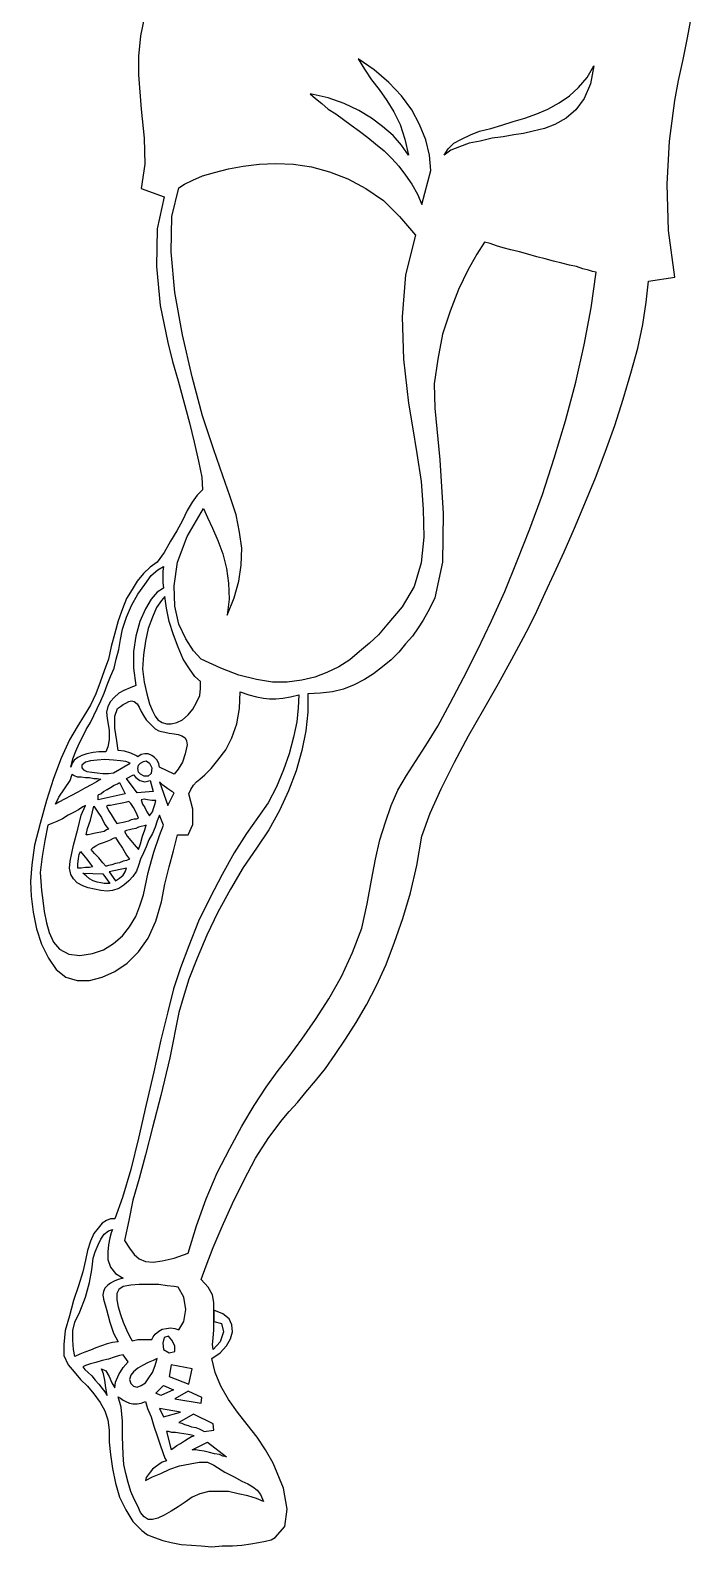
# Model space of a CAD drawing. Header units: millimetres. Extents: x 0 to 626, y 0 to 1796.
# Drawn here: x 54 to 471, y 0 to 956 of the extents above; entities that cross this region are included whole.
import ezdxf

# ---------------------------------------------------------------- set-up
doc = ezdxf.new("R2010")
doc.units = ezdxf.units.MM
doc.header["$MEASUREMENT"] = 0

# ---------------------------------------------------------------- blocks, each defined once
blk = doc.blocks.new('pers39')
for points in [[(1.32, 141.93), (6.15, 140.61), (7.47, 135.34), (5.27, 129.19), (0.88, 124.36), (0.44, 127.43), (0.88, 131.39), (1.32, 136.66), (1.32, 141.93), (1.32, 148.96), (1.32, 153.8), (0.44, 158.63), (-2.2, 163.46), (-6.59, 168.3), (-3.52, 177.09), (0.88, 188.51), (6.59, 201.69), (13.18, 216.19), (20.21, 230.69), (27.68, 244.76), (36.03, 257.94), (44.38, 268.92), (48.78, 274.2), (54.05, 279.91), (59.32, 286.5), (65.47, 293.53), (71.62, 301.44), (77.78, 310.23), (84.37, 319.9), (90.96, 330.44), (97.55, 341.43), (103.7, 353.73), (109.85, 366.91), (115.13, 380.97), (120.4, 395.91), (125.23, 412.17), (129.19, 429.31), (132.26, 447.77), (137.54, 462.27), (144.57, 477.65), (152.92, 494.34), (161.71, 511.04), (171.37, 527.74), (180.6, 544), (188.95, 559.38), (196.42, 573), (200.37, 580.47), (204.77, 589.7), (210.04, 601.12), (215.75, 613.43), (221.91, 627.05), (228.5, 641.99), (235.09, 657.37), (241.68, 673.63), (247.83, 689.88), (253.98, 706.58), (259.26, 723.28), (264.09, 739.54), (268.48, 755.36), (271.56, 770.3), (273.76, 784.36), (275.08, 797.54), (291.77, 800.18), (287.82, 829.62), (286.94, 858.62), (288.26, 885.86), (291.77, 911.35), (293.97, 924.09), (297.05, 937.28), (299.68, 950.9), (302.32, 964.52)], [(-42.18, 965.4), (-44.82, 952.22), (-46.14, 939.47), (-46.14, 927.61), (-44.38, 906.08), (-42.62, 887.62), (-42.18, 871.36), (-44.38, 855.98), (-29.88, 850.71), (-34.27, 830.5), (-34.71, 806.77), (-32.52, 782.16), (-27.68, 758.87), (-24.61, 747.01), (-21.09, 734.71), (-17.58, 721.52), (-14.06, 708.34), (-10.99, 696.04), (-8.35, 684.17), (-6.15, 674.07), (-5.71, 666.16), (-9.23, 662.64), (-12.3, 658.25), (-15.38, 652.97), (-18.46, 646.82), (-21.97, 640.23), (-25.93, 633.64), (-29.88, 626.61), (-34.27, 620.46), (-38.67, 617.38), (-43.06, 613.43), (-47.02, 608.59), (-50.09, 603.32), (-53.61, 597.61), (-56.25, 591.02), (-58.88, 583.55), (-61.08, 575.64), (-63.28, 567.29), (-65.03, 559.38), (-67.67, 551.91), (-70.31, 544.88), (-72.94, 537.41), (-76.46, 530.38), (-80.41, 523.79), (-84.81, 516.75), (-89.64, 508.41), (-94.91, 496.98), (-99.75, 484.24), (-104.14, 470.18), (-108.1, 455.68), (-111.61, 442.05), (-113.37, 429.75), (-114.25, 419.2), (-113.81, 409.98), (-112.49, 399.87), (-110.29, 389.32), (-107.22, 379.66), (-102.82, 370.87), (-97.99, 363.84), (-91.84, 359), (-84.81, 356.81), (-76.9, 356.81), (-68.99, 359), (-61.08, 362.52), (-53.17, 367.79), (-46.14, 374.82), (-39.99, 383.61), (-35.15, 394.16), (-31.64, 406.46), (-29.44, 417.45), (-26.8, 428.43), (-24.17, 438.54), (-21.53, 448.64), (-14.94, 448.64), (-11.86, 455.24), (-11.86, 464.9), (-14.5, 474.57), (-13.18, 477.21), (-11.42, 479.84), (-9.67, 482.04), (-7.47, 483.8), (-4.39, 486.43), (-0.44, 490.39), (3.95, 495.66), (8.79, 502.25), (12.74, 509.72), (15.82, 518.51), (17.58, 528.18), (18.02, 538.73), (23.29, 536.97), (28.12, 535.65), (32.52, 534.77), (36.47, 534.33), (40.43, 534.33), (44.82, 534.77), (49.65, 535.65), (54.93, 536.97), (54.49, 528.62), (53.61, 519.83), (51.41, 510.16), (48.78, 499.62), (45.26, 489.51), (40.87, 478.96), (35.59, 468.86), (29, 459.63), (21.97, 449.52), (14.06, 437.22), (6.59, 423.6), (-0.88, 409.1), (-8.35, 394.16), (-14.5, 378.78), (-19.77, 364.72), (-24.17, 351.53), (-27.68, 337.03), (-32.08, 319.46), (-36.47, 299.24), (-41.31, 278.59), (-46.14, 257.5), (-50.97, 237.72), (-56.25, 220.15), (-61.08, 206.53), (-63.72, 206.53), (-66.35, 205.65), (-68.99, 203.89), (-71.62, 200.81), (-74.26, 197.3), (-76.46, 192.46), (-78.22, 186.75), (-79.53, 180.6), (-81.29, 173.13), (-83.93, 164.34), (-87, 155.11), (-89.64, 145.45), (-92.28, 136.22), (-93.16, 127.43), (-93.16, 120.4), (-90.52, 114.69), (-86.57, 110.29), (-82.61, 105.46), (-78.22, 101.07), (-74.26, 96.23), (-70.31, 90.96), (-67.23, 85.69), (-65.47, 79.97), (-64.59, 73.38), (-64.59, 65.91), (-63.72, 58), (-62.4, 49.21), (-60.64, 39.99), (-58, 31.2), (-54.05, 23.29), (-49.65, 15.82), (-43.94, 10.11), (-40.43, 7.47), (-36.03, 5.71), (-30.76, 3.95), (-25.49, 2.64), (-19.33, 1.32), (-12.74, 0.88), (-6.59, 0.44), (0, 0), (6.59, 0.44), (13.18, 0.44), (18.89, 0.88), (24.61, 1.76), (29.44, 2.64), (33.84, 3.52), (37.35, 4.39), (39.99, 5.71), (46.14, 12.74), (47.46, 23.73), (45.26, 36.91), (38.67, 52.73), (33.84, 61.08), (28.56, 68.99), (22.41, 76.9), (16.26, 84.81), (10.55, 92.72), (5.71, 101.07), (2.2, 109.85), (0, 118.64), (5.27, 122.16), (9.23, 126.55), (11.86, 130.95), (13.18, 135.34), (12.74, 139.73), (10.99, 143.69), (7.03, 146.77), (1.32, 148.96), (1.32, 141.93), (1.32, 141.93)], [(137.98, 867.41), (137.1, 877.08), (134.9, 886.74), (130.95, 896.41), (126.11, 905.64), (119.52, 914.43), (111.61, 922.78), (102.38, 930.69), (92.28, 937.72), (96.23, 931.12), (100.63, 924.53), (105.46, 918.38), (110.29, 911.35), (114.69, 904.32), (118.64, 896.41), (121.72, 887.18), (123.92, 877.08), (119.52, 883.23), (114.25, 889.38), (107.66, 895.09), (100.63, 900.37), (92.72, 905.2), (83.49, 909.59), (73.38, 913.11), (61.96, 915.75), (65.47, 912.67), (69.43, 909.59), (73.38, 906.08), (78.22, 903), (83.05, 899.49), (87.88, 895.97), (93.16, 892.02), (98.43, 888.06), (103.26, 884.11), (108.54, 879.71), (113.37, 874.88), (117.76, 870.05), (122.16, 864.33), (126.11, 858.62), (129.63, 852.47), (132.26, 845.88), (137.98, 867.41), (137.98, 867.41)], [(146.33, 877.08), (148.96, 881.03), (152.48, 884.55), (157.31, 887.18), (163.02, 889.82), (168.74, 892.02), (175.77, 893.77), (182.8, 895.97), (189.83, 898.17), (197.3, 900.37), (204.77, 903), (211.8, 906.08), (218.83, 910.03), (225.42, 914.43), (231.13, 919.7), (236.41, 925.85), (240.8, 933.32), (238.6, 921.9), (234.65, 912.67), (229.38, 905.64), (223.22, 900.37), (216.19, 896.41), (209.6, 893.77), (202.57, 892.02), (196.42, 890.7), (190.27, 889.82), (183.68, 888.5), (176.65, 887.62), (169.18, 885.86), (162.14, 884.55), (155.99, 882.35), (150.72, 880.15), (146.33, 877.08), (146.33, 877.08)], [(-20.65, 856.42), (-17.14, 858.62), (-11.86, 861.26), (-5.71, 863.89), (1.76, 866.09), (10.55, 868.29), (19.77, 870.05), (29.88, 871.36), (40.43, 871.8), (51.41, 871.36), (62.84, 869.61), (74.26, 866.53), (85.69, 862.14), (97.11, 855.98), (108.1, 848.51), (118.2, 838.41), (128.31, 826.54), (122.16, 801.5), (119.96, 775.13), (120.84, 748.33), (123.92, 720.64), (126.55, 705.7), (129.19, 689.01), (131.83, 671.43), (133.14, 653.85), (133.58, 636.28), (131.83, 620.02), (127.43, 605.08), (119.96, 592.33), (115.13, 586.62), (110.29, 580.91), (105.02, 574.76), (99.31, 569.48), (93.16, 564.21), (87, 558.94), (79.97, 554.54), (72.5, 551.03), (65.03, 547.95), (56.68, 546.2), (47.46, 544.88), (38.23, 544.88), (28.12, 546.63), (17.14, 549.27), (5.71, 553.67), (-6.59, 559.38), (-11.42, 564.65), (-16.26, 572.12), (-20.65, 581.35), (-23.29, 592.77), (-23.73, 605.52), (-21.53, 620.46), (-15.38, 636.72), (-5.27, 654.29), (-2.64, 648.58), (0.44, 641.99), (3.95, 634.08), (7.03, 625.73), (9.23, 616.5), (10.55, 607.27), (10.99, 597.17), (9.67, 587.06), (14.06, 598.05), (17.14, 608.59), (18.46, 618.7), (18.89, 629.25), (17.58, 639.35), (15.38, 650.34), (11.42, 662.2), (7.03, 674.94), (1.32, 691.2), (-5.71, 712.73), (-12.3, 737.34), (-18.46, 763.71), (-23.29, 790.51), (-25.49, 816), (-25.05, 838.41), (-20.65, 856.42), (-20.65, 856.42)], [(171.81, 822.15), (166.98, 814.68), (161.27, 804.57), (155.55, 792.27), (150.28, 778.65), (145.45, 764.15), (142.37, 748.33), (140.17, 732.95), (140.61, 717.57), (143.69, 685.05), (145.89, 651.22), (145.45, 620.46), (140.61, 598.05), (138.42, 593.65), (136.22, 589.26), (133.14, 583.99), (130.07, 579.15), (126.55, 573.88), (122.16, 569.05), (117.76, 563.77), (112.93, 558.94), (107.66, 554.54), (101.94, 550.15), (96.23, 546.63), (89.64, 543.12), (83.05, 540.48), (76.02, 538.73), (68.55, 537.85), (60.64, 537.41), (60.64, 525.98), (59.32, 514.12), (56.68, 501.81), (53.17, 489.07), (48.34, 476.33), (42.62, 464.02), (36.03, 451.72), (28.12, 440.3), (19.77, 427.99), (11.86, 414.37), (3.95, 399.87), (-3.08, 385.37), (-9.23, 370.87), (-14.5, 357.69), (-18.02, 345.82), (-20.65, 336.59), (-26.37, 308.03), (-32.08, 284.3), (-37.35, 264.09), (-41.74, 246.95), (-45.7, 232.01), (-49.65, 218.39), (-52.29, 205.65), (-54.93, 192.9), (-51.85, 188.07), (-48.78, 184.12), (-45.7, 181.48), (-41.74, 179.72), (-36.91, 179.28), (-31.2, 180.16), (-23.73, 181.92), (-14.94, 184.99), (-9.67, 202.13), (-3.52, 219.27), (3.52, 235.53), (11.42, 250.91), (18.89, 264.97), (26.8, 278.15), (34.27, 289.58), (41.31, 299.24), (48.78, 308.91), (56.68, 319.9), (65.47, 332.2), (73.82, 345.38), (81.73, 359.44), (88.76, 374.38), (94.47, 389.76), (97.99, 405.14), (100.63, 420.08), (103.26, 433.27), (105.9, 445.57), (109.41, 456.55), (112.93, 467.1), (117.32, 476.77), (122.6, 486), (128.31, 494.78), (134.9, 504.89), (142.37, 517.19), (150.28, 531.69), (158.63, 547.51), (167.42, 565.09), (176.21, 583.55), (184.56, 602), (192.46, 621.34), (200.37, 641.55), (208.28, 663.08), (215.75, 685.93), (222.78, 709.66), (229.38, 733.83), (234.65, 757.55), (239.04, 780.84), (242.12, 803.25), (239.92, 803.69), (237.29, 804.57), (233.77, 805.45), (229.82, 806.77), (225.42, 807.65), (220.59, 808.97), (215.31, 810.28), (210.04, 811.6), (204.77, 812.92), (199.06, 814.68), (193.78, 816), (188.51, 817.32), (183.68, 818.63), (179.28, 819.95), (175.33, 821.27), (171.81, 822.15), (171.81, 822.15)], [(-30.32, 617.82), (-30.76, 614.74), (-30.76, 611.67), (-30.76, 607.71), (-30.32, 604.2), (-34.27, 601.56), (-38.23, 597.17), (-41.74, 591.02), (-45.26, 583.11), (-47.9, 573.88), (-49.21, 564.21), (-49.21, 553.67), (-47.9, 542.68), (-51.41, 541.36), (-55.37, 539.6), (-58.44, 537.85), (-61.52, 535.21), (-63.72, 532.57), (-65.47, 529.5), (-66.35, 525.98), (-65.91, 522.03), (-64.59, 514.56), (-64.59, 508.41), (-65.47, 504.01), (-66.79, 500.94), (-71.19, 500.94), (-74.7, 500.5), (-78.66, 499.62), (-81.73, 498.74), (-84.37, 497.42), (-86.57, 495.66), (-87.88, 493.9), (-88.76, 491.27), (-87.44, 496.54), (-85.69, 501.37), (-83.49, 506.21), (-81.29, 510.6), (-79.1, 515), (-76.46, 519.39), (-74.26, 523.79), (-72.06, 528.18), (-69.87, 533.01), (-67.67, 537.85), (-65.91, 543.12), (-63.72, 548.39), (-61.52, 553.67), (-60.2, 559.38), (-58.44, 565.53), (-57.56, 571.68), (-56.25, 578.27), (-53.61, 585.74), (-50.53, 593.21), (-46.58, 600.24), (-42.18, 606.4), (-38.23, 612.11), (-33.84, 615.62), (-30.32, 617.82), (-30.32, 617.82)], [(-29.44, 598.93), (-31.64, 596.29), (-34.71, 591.89), (-37.35, 585.74), (-39.99, 578.71), (-41.74, 570.8), (-43.06, 562.01), (-43.5, 553.23), (-42.62, 544.88), (-40.87, 537.41), (-39.11, 531.26), (-37.35, 526.86), (-35.59, 523.35), (-33.84, 521.15), (-31.2, 519.39), (-28.56, 518.51), (-25.49, 518.51), (-21.97, 519.39), (-18.46, 521.15), (-14.94, 524.22), (-11.86, 527.74), (-9.67, 532.13), (-7.47, 536.53), (-7.03, 540.92), (-7.03, 545.32), (-10.55, 548.39), (-14.06, 553.23), (-18.02, 559.38), (-21.09, 566.85), (-24.17, 574.76), (-26.8, 583.11), (-28.56, 591.46), (-29.44, 598.93), (-29.44, 598.93)], [(-58.88, 501.81), (-59.76, 507.97), (-61.08, 515.88), (-61.08, 523.35), (-59.32, 528.18), (-57.56, 529.5), (-55.81, 530.82), (-54.05, 531.69), (-52.29, 532.57), (-50.53, 533.01), (-48.78, 532.57), (-47.02, 531.26), (-45.7, 529.06), (-44.38, 526.42), (-43.06, 523.79), (-41.31, 521.15), (-39.11, 518.95), (-37.35, 517.19), (-35.59, 515.44), (-33.4, 514.12), (-31.64, 513.68), (-29.44, 513.24), (-26.8, 512.8), (-23.73, 512.36), (-21.09, 511.92), (-18.89, 511.04), (-16.7, 509.72), (-15.82, 507.97), (-15.38, 505.33), (-16.7, 499.62), (-18.46, 494.34), (-21.09, 489.95), (-23.73, 486.87), (-32.96, 491.27), (-33.4, 493.47), (-34.27, 495.66), (-36.03, 497.42), (-37.79, 498.74), (-39.99, 499.62), (-42.18, 499.62), (-44.38, 499.18), (-46.58, 497.86), (-47.9, 498.74), (-50.97, 500.06), (-54.93, 501.37), (-58.88, 501.81), (-58.88, 501.81)], [(-51.41, 493.9), (-54.05, 494.78), (-57.56, 495.22), (-61.96, 495.66), (-67.23, 496.1), (-72.06, 495.66), (-76.46, 495.22), (-79.53, 494.34), (-81.73, 492.59), (-81.73, 490.83), (-80.85, 489.51), (-78.66, 488.63), (-75.58, 488.19), (-72.06, 487.75), (-68.55, 487.31), (-65.03, 487.31), (-61.96, 487.75), (-51.41, 493.9), (-51.41, 493.9)], [(-41.31, 495.22), (-39.11, 493.9), (-37.79, 490.83), (-38.23, 487.31), (-39.99, 485.56), (-42.62, 485.56), (-44.82, 486.87), (-46.14, 488.19), (-46.58, 490.39), (-46.14, 492.59), (-44.82, 493.9), (-43.06, 494.78), (-41.31, 495.22), (-41.31, 495.22)], [(-87.88, 486.87), (-86.57, 486), (-84.81, 485.12), (-82.17, 485.12), (-79.53, 484.68), (-76.9, 484.68), (-74.26, 484.24), (-72.06, 484.24), (-69.87, 483.8), (-72.5, 482.04), (-75.58, 480.28), (-79.97, 478.09), (-84.37, 475.45), (-88.76, 473.25), (-92.72, 471.06), (-96.23, 469.3), (-98.43, 467.98), (-96.23, 472.37), (-92.72, 477.65), (-89.2, 482.92), (-87.88, 486.87), (-87.88, 486.87)], [(-58, 481.6), (-54.49, 474.57), (-71.62, 470.62), (-71.62, 473.69), (-71.19, 474.13), (-69.87, 474.57), (-68.11, 475.89), (-65.91, 477.21), (-63.72, 478.53), (-61.52, 479.84), (-59.32, 480.72), (-58, 481.6), (-58, 481.6)], [(-49.21, 486.43), (-47.9, 484.68), (-45.26, 482.92), (-42.18, 482.04), (-38.67, 482.92), (-36.91, 475.89), (-47.02, 475.01), (-53.61, 484.24), (-49.21, 486.43), (-49.21, 486.43)], [(-32.96, 482.04), (-27.68, 467.1), (-23.73, 475.01), (-25.05, 475.89), (-27.68, 477.65), (-30.76, 479.84), (-32.96, 482.04), (-32.96, 482.04)], [(-52.29, 469.74), (-53.61, 469.3), (-55.37, 468.86), (-57.56, 468.42), (-59.76, 467.98), (-61.96, 467.54), (-63.72, 467.1), (-65.47, 467.1), (-66.35, 466.66), (-65.03, 464.02), (-63.28, 461.39), (-61.52, 458.31), (-59.76, 455.68), (-58, 456.11), (-55.81, 456.55), (-54.05, 456.99), (-52.29, 457.43), (-50.53, 458.31), (-48.78, 458.75), (-47.46, 458.75), (-46.14, 459.19), (-47.46, 462.27), (-49.21, 465.78), (-50.97, 468.42), (-52.29, 469.74), (-52.29, 469.74)], [(-35.15, 470.18), (-37.79, 470.18), (-40.43, 470.62), (-42.62, 471.06), (-44.38, 470.62), (-43.5, 467.98), (-42.18, 465.78), (-40.87, 463.15), (-39.11, 460.51), (-37.35, 463.15), (-36.47, 465.78), (-35.59, 468.42), (-35.15, 470.18), (-35.15, 470.18)], [(-79.53, 467.1), (-81.29, 466.22), (-83.93, 464.46), (-87, 462.71), (-90.52, 460.95), (-94.04, 458.75), (-97.55, 456.99), (-100.63, 455.68), (-103.26, 454.8), (-105.02, 445.13), (-106.78, 435.02), (-108.1, 424.92), (-107.22, 413.49), (-106.34, 407.34), (-105.46, 400.31), (-104.14, 393.28), (-102.38, 387.13), (-99.75, 380.97), (-95.79, 376.58), (-90.08, 373.5), (-83.05, 372.63), (-75.14, 373.94), (-68.11, 376.14), (-61.96, 380.1), (-56.25, 384.93), (-51.85, 390.64), (-47.9, 397.23), (-45.26, 403.82), (-43.06, 410.85), (-39.99, 424.92), (-36.47, 437.66), (-32.96, 448.21), (-30.32, 454.8), (-32.96, 460.95), (-34.27, 457.43), (-35.59, 453.48), (-37.35, 449.52), (-39.55, 445.57), (-41.31, 441.17), (-43.06, 437.22), (-44.82, 433.27), (-46.14, 429.31), (-47.46, 425.8), (-49.65, 422.28), (-52.29, 419.64), (-55.37, 417.01), (-58.44, 414.81), (-62.4, 413.49), (-65.91, 413.05), (-69.87, 413.49), (-73.82, 414.37), (-77.78, 415.25), (-81.29, 416.57), (-84.81, 418.32), (-87, 420.96), (-88.76, 423.6), (-89.64, 427.55), (-89.2, 431.95), (-87, 442.05), (-84.37, 452.16), (-82.17, 460.95), (-79.53, 467.1), (-79.53, 467.1)], [(-74.26, 466.66), (-72.06, 463.58), (-69.43, 459.63), (-67.23, 455.24), (-65.03, 452.16), (-66.35, 451.72), (-67.67, 450.84), (-69.87, 450.4), (-72.06, 449.96), (-74.26, 449.52), (-76.02, 449.08), (-77.78, 448.64), (-79.1, 448.64), (-78.22, 452.6), (-76.46, 457.87), (-75.14, 463.15), (-74.26, 466.66), (-74.26, 466.66)], [(-41.31, 454.8), (-42.62, 454.36), (-44.38, 453.92), (-46.14, 453.48), (-47.9, 452.6), (-50.09, 452.16), (-51.85, 451.72), (-53.61, 451.28), (-54.93, 450.84), (-53.17, 447.77), (-50.97, 445.13), (-48.78, 442.49), (-46.14, 439.42), (-44.82, 442.93), (-43.5, 447.77), (-42.18, 451.72), (-41.31, 454.8), (-41.31, 454.8)], [(-60.64, 446.89), (-58.88, 444.25), (-56.25, 440.3), (-53.61, 435.9), (-51.85, 433.27), (-53.61, 432.39), (-55.81, 431.95), (-58, 431.07), (-60.64, 430.63), (-62.84, 429.75), (-65.03, 429.31), (-66.35, 428.87), (-66.79, 428.87), (-68.55, 431.07), (-71.19, 434.14), (-73.82, 436.78), (-76.02, 439.42), (-74.7, 440.74), (-72.94, 441.61), (-70.75, 442.93), (-68.11, 443.81), (-65.91, 444.69), (-63.72, 445.57), (-61.96, 446.45), (-60.64, 446.89), (-60.64, 446.89)], [(-82.61, 438.1), (-80.85, 435.9), (-78.66, 433.27), (-76.46, 430.19), (-75.14, 428.43), (-76.9, 427.99), (-79.53, 427.99), (-82.17, 427.55), (-84.37, 427.55), (-84.37, 430.19), (-83.93, 433.7), (-83.49, 436.34), (-82.61, 438.1), (-82.61, 438.1)], [(-81.29, 424.48), (-68.55, 424.04), (-64.15, 417.89), (-65.91, 417.89), (-67.67, 417.89), (-69.87, 418.32), (-72.06, 418.76), (-74.7, 419.64), (-76.9, 420.96), (-79.1, 422.72), (-81.29, 424.48), (-81.29, 424.48)], [(-53.61, 427.55), (-64.59, 425.36), (-60.64, 419.64), (-58, 421.4), (-55.81, 423.16), (-54.49, 425.36), (-53.61, 427.55), (-53.61, 427.55)], [(-62.4, 199.93), (-63.28, 197.74), (-64.15, 194.66), (-65.03, 190.27), (-65.47, 185.87), (-65.47, 181.04), (-63.72, 176.21), (-60.64, 172.25), (-55.81, 169.18), (-58.88, 168.3), (-61.52, 167.42), (-63.72, 166.1), (-65.47, 164.78), (-67.23, 163.02), (-68.11, 160.83), (-68.55, 158.63), (-68.11, 155.99), (-66.35, 149.4), (-64.15, 141.49), (-61.96, 134.46), (-58.88, 129.19), (-62.4, 128.75), (-65.91, 127.87), (-69.43, 126.55), (-72.94, 125.23), (-76.46, 123.92), (-79.97, 122.6), (-83.05, 121.28), (-86.13, 119.96), (-87, 124.36), (-87.44, 130.07), (-87.44, 136.22), (-86.13, 141.49), (-83.05, 148.08), (-79.53, 157.31), (-76.9, 166.54), (-75.58, 174.45), (-75.14, 177.96), (-74.7, 181.92), (-73.38, 185.87), (-71.62, 190.27), (-69.87, 193.78), (-67.67, 196.86), (-65.03, 199.06), (-62.4, 199.93), (-62.4, 199.93)], [(-21.09, 163.46), (-23.73, 163.9), (-28.12, 164.34), (-33.4, 165.22), (-39.55, 165.22), (-45.7, 165.22), (-50.97, 164.78), (-55.81, 163.9), (-58.44, 162.14), (-59.76, 159.51), (-59.76, 155.55), (-58.88, 151.16), (-57.56, 146.33), (-55.81, 141.49), (-53.61, 136.66), (-51.85, 132.7), (-50.09, 129.63), (-46.58, 130.51), (-42.62, 130.51), (-39.11, 130.51), (-37.79, 130.51), (-36.91, 132.26), (-35.59, 134.02), (-33.4, 135.78), (-31.2, 137.1), (-28.56, 137.54), (-25.93, 137.98), (-23.29, 137.54), (-20.65, 136.66), (-17.58, 141.93), (-16.26, 149.4), (-17.58, 157.31), (-21.09, 163.46), (-21.09, 163.46)], [(-27.24, 132.7), (-29.88, 131.83), (-30.76, 128.31), (-30.32, 124.36), (-26.8, 122.16), (-23.29, 123.04), (-23.29, 126.55), (-25.05, 130.07), (-27.24, 132.7), (-27.24, 132.7)], [(-61.08, 100.19), (-60.64, 103.7), (-58.44, 108.54), (-55.81, 112.93), (-52.73, 116.45), (-55.81, 120.84), (-58, 120.4), (-61.52, 119.52), (-65.03, 118.2), (-68.99, 117.32), (-72.94, 116.01), (-76.46, 115.13), (-79.53, 114.25), (-81.29, 113.37), (-79.97, 111.61), (-77.78, 109.85), (-75.58, 107.66), (-73.38, 105.02), (-71.19, 102.38), (-68.99, 99.75), (-67.23, 97.55), (-65.91, 95.35), (-66.79, 100.19), (-67.23, 105.02), (-68.11, 108.98), (-69.43, 112.05), (-66.79, 110.73), (-64.59, 107.22), (-62.84, 103.26), (-61.08, 100.19), (-61.08, 100.19)], [(-34.27, 118.64), (-36.91, 117.32), (-39.99, 116.01), (-43.5, 114.25), (-46.58, 112.49), (-49.21, 110.29), (-50.97, 108.1), (-51.85, 105.46), (-50.97, 102.82), (-49.21, 101.07), (-47.02, 100.63), (-44.38, 101.51), (-41.74, 103.26), (-39.55, 106.34), (-37.35, 109.85), (-35.59, 114.25), (-34.27, 118.64), (-34.27, 118.64)], [(-25.49, 114.69), (-26.8, 107.22), (-14.5, 102.38), (-12.3, 112.05), (-25.49, 114.69), (-25.49, 114.69)], [(-24.17, 98.87), (-32.08, 95.35), (-35.15, 96.67), (-30.32, 101.51), (-24.17, 98.87), (-24.17, 98.87)], [(-14.94, 97.99), (-23.29, 93.16), (-6.59, 90.52), (-6.15, 94.04), (-14.94, 97.99), (-14.94, 97.99)], [(32.52, 28.56), (28.12, 30.32), (22.85, 32.08), (16.7, 33.4), (10.55, 34.71), (4.39, 34.71), (-1.76, 34.71), (-7.47, 33.4), (-12.3, 31.2), (-16.7, 28.12), (-21.09, 25.05), (-25.49, 22.41), (-29.88, 19.77), (-33.84, 18.02), (-37.35, 17.14), (-39.99, 17.14), (-42.62, 18.89), (-44.82, 21.53), (-46.58, 25.49), (-48.78, 29.88), (-50.97, 34.71), (-52.73, 40.43), (-54.05, 46.14), (-55.37, 51.85), (-55.81, 58), (-56.25, 69.43), (-56.25, 79.1), (-57.12, 87.88), (-58.88, 94.47), (-57.56, 93.6), (-55.81, 92.28), (-54.05, 91.4), (-51.85, 90.52), (-49.65, 90.08), (-47.02, 90.08), (-44.38, 90.52), (-41.74, 91.4), (-40.43, 87), (-38.23, 81.73), (-36.47, 76.02), (-34.27, 69.87), (-32.52, 64.15), (-30.76, 59.32), (-29.44, 55.81), (-28.56, 54.05), (-31.2, 53.17), (-33.4, 51.85), (-35.59, 50.09), (-37.35, 48.78), (-38.67, 47.02), (-39.99, 45.26), (-41.31, 43.5), (-41.74, 41.74), (-37.35, 43.94), (-32.08, 46.14), (-26.37, 48.78), (-20.21, 50.97), (-13.62, 52.29), (-7.91, 53.17), (-2.64, 53.17), (1.32, 51.41), (8.35, 47.02), (14.06, 43.94), (18.89, 41.31), (22.85, 39.55), (25.93, 37.79), (28.56, 35.59), (30.76, 32.96), (32.52, 28.56), (32.52, 28.56)], [(-30.32, 81.73), (-19.77, 84.81), (-32.96, 87), (-30.32, 81.73), (-30.32, 81.73)], [(-20.65, 78.22), (-18.89, 77.78), (-17.14, 76.9), (-14.94, 76.46), (-12.74, 75.58), (-10.11, 75.14), (-7.91, 74.26), (-6.15, 73.38), (-4.83, 72.5), (1.32, 73.38), (0.88, 77.34), (-11.42, 83.49), (-20.65, 78.22), (-20.65, 78.22)], [(-28.56, 72.5), (-25.49, 61.08), (-25.05, 61.52), (-23.73, 62.4), (-21.97, 63.72), (-19.77, 65.03), (-17.14, 66.79), (-14.94, 68.11), (-12.74, 69.43), (-10.99, 69.87), (-12.74, 70.31), (-14.94, 70.75), (-17.58, 71.19), (-20.21, 71.62), (-22.85, 72.06), (-25.05, 72.06), (-27.24, 72.5), (-28.56, 72.5), (-28.56, 72.5)], [(-12.3, 61.08), (-2.64, 65.91), (9.23, 56.68), (7.03, 57.12), (4.83, 58), (1.76, 58.44), (-1.32, 59.32), (-4.83, 60.2), (-7.91, 60.64), (-10.11, 61.08), (-12.3, 61.08), (-12.3, 61.08)]]:
    blk.add_lwpolyline(points)
blk = doc.blocks.new('A$C17AF4061')
blk.add_blockref('pers39', (168.3, 0))

msp = doc.modelspace()

# ---------------------------------------------------------------- block references
msp.add_blockref('A$C17AF4061', (0, 0))

doc.saveas('drawing.dxf')
